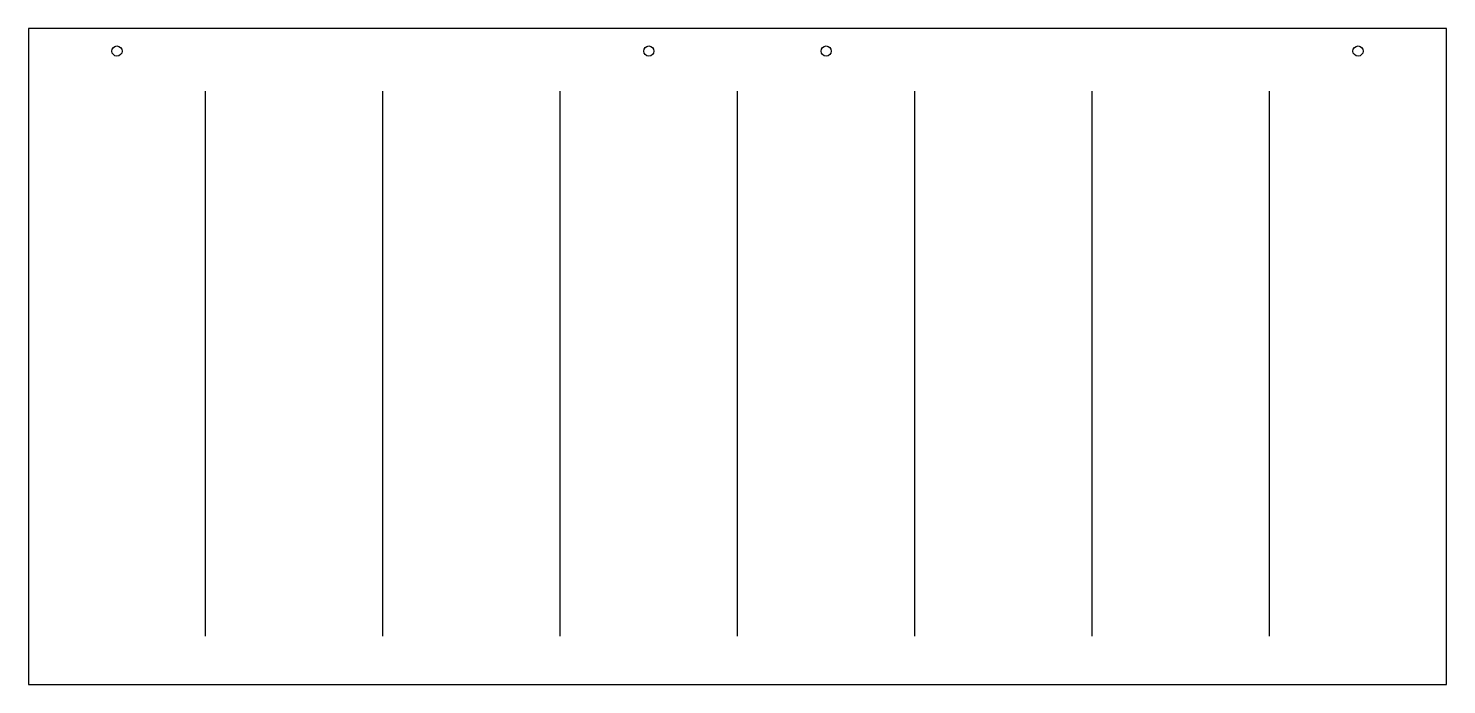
# Model space of a CAD drawing. Header units: millimetres. Extents: x 0 to 2500, y 0 to 1157.
import ezdxf

# ---------------------------------------------------------------- set-up
doc = ezdxf.new("R2010")
doc.units = ezdxf.units.MM
doc.layers.add('1_CORTE', color=7, linetype='Continuous')
doc.layers.add('2_SO_MARCAR', color=3, linetype='Continuous')

msp = doc.modelspace()

# ---------------------------------------------------------------- linework, layer by layer
at = {"layer": '1_CORTE'}
msp.add_lwpolyline([(0, 0), (2500, 0), (2500, 1157.1), (0, 1157.1)], close=True, dxfattribs=at)
for centre in [(156.2, 1117.1), (1093.8, 1117.1), (1406.2, 1117.1), (2343.8, 1117.1)]:
    msp.add_circle(centre, 9, dxfattribs=at)
at = {"layer": '2_SO_MARCAR'}
for p, q in [((312.5, 85.5), (312.5, 1046.6)), ((625, 85.5), (625, 1046.6)), ((937.5, 85.5), (937.5, 1046.6)), ((1250, 85.5), (1250, 1046.6)), ((1562.5, 85.5), (1562.5, 1046.6)), ((1875, 85.5), (1875, 1046.6)), ((2187.5, 85.5), (2187.5, 1046.6))]:
    msp.add_line(p, q, dxfattribs=at)

doc.saveas('drawing.dxf')
